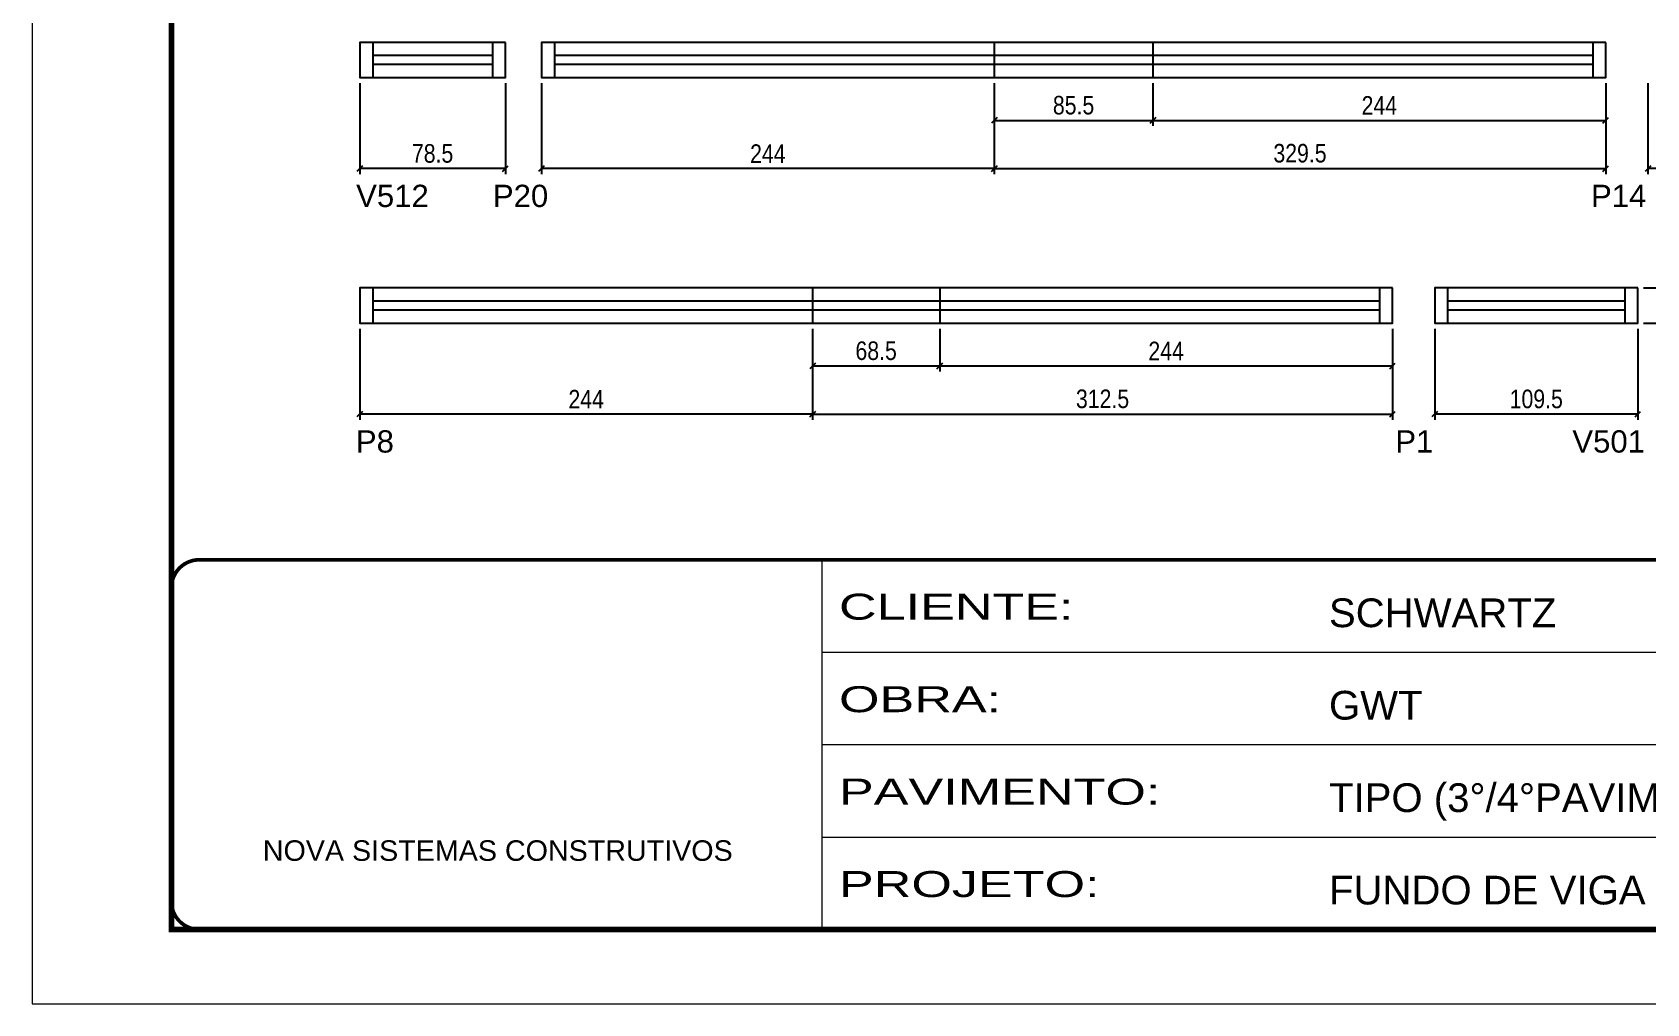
# Model space of a CAD drawing. Extents: x 3245 to 12416, y 917 to 10295.
# Drawn here: x 8014 to 8884, y 7809 to 8332 of the extents above; entities that cross this region are included whole.
import ezdxf

# ---------------------------------------------------------------- set-up
doc = ezdxf.new("R2010")
doc.units = 0
doc.linetypes.add('CONTINUO', pattern=[0])
doc.linetypes.add('DASHED', pattern=[0.75, 0.5, -0.25])
for name, color, linetype in [('5', 5, 'Continuous'), ('COTA', 241, 'Continuous'), ('Painéis', 200, 'Continuous'), ('SARR_2.2x7', 40, 'Continuous')]:
    doc.layers.add(name, color=color, linetype=linetype)
doc.layers.add('Folhas', color=255, linetype='Continuous', lineweight=9)
doc.layers.add('SARRAFO DE PRESSAO', color=251, linetype='DASHED', lineweight=9)
doc.styles.add('ARIAL', font='arial.ttf')
doc.styles.add('COTA TECNICA-50', font='techl___.ttf', dxfattribs={"height": 10})
doc.styles.get("Standard").update_dxf_attribs({"font": 'arial.ttf'})
doc.styles.add('Tecnologia', font='')
doc.styles.get('Tecnologia').set_extended_font_data('Forgotten Futurist')
doc.dimstyles.new('COTA PAINEL-50', dxfattribs={"dimtxt": 10, "dimasz": 3, "dimexe": 3, "dimexo": 3, "dimgap": 3, "dimtad": 1, "dimdec": 1, "dimzin": 12, "dimdsep": 46, "dimtxsty": 'COTA TECNICA-50', "dimblk1": 'OBLIQUE', "dimblk2": 'OBLIQUE', "dimsah": 1, "dimcen": 0.9, "dimclrd": 4, "dimclre": 4, "dimclrt": 240, "dimadec": 1, "dimazin": 3, "dimtfac": 1, "dimtdec": 1, "dimtmove": 0, "dimatfit": 3, "dimfxl": 1, "dimtolj": 1, "dimtzin": 12, "dimarcsym": 0})

# ---------------------------------------------------------------- blocks, each defined once
blk = doc.blocks.new('9999999999')
at = {"color": 30, "linetype": 'CONTINUO'}
for p, q in [((98564.56, 34230.21), (98564.56, 34429.45)), ((98564.56, 34379.64), (99583.98, 34379.64)), ((98564.56, 34329.83), (99487.98, 34329.83)), ((98564.56, 34280.02), (99487.98, 34280.02))]:
    blk.add_line(p, q, dxfattribs=at)
at = {"color": 30, "linetype": 'CONTINUO', "const_width": 2}
blk.add_lwpolyline([(99583.98, 34230.21), (99583.98, 34414.45, 0.414214), (99568.98, 34429.45), (98228.98, 34429.45, 0.414214), (98213.98, 34414.45), (98213.98, 34245.21, 0.414214), (98228.98, 34230.21), (99583.98, 34230.21)], format="xyb", dxfattribs=at)
at = {"layer": 'Folhas'}
blk.add_lwpolyline([(98138.98, 34190.21), (99623.98, 34190.21), (99623.98, 35240.21), (98138.98, 35240.21)], close=True, dxfattribs=at)
at = {"layer": 'Folhas', "color": 30, "const_width": 3}
blk.add_lwpolyline([(98213.98, 34230.21), (99583.98, 34230.21), (99583.98, 35200.21), (98213.98, 35200.21)], close=True, dxfattribs=at)
at = {"color": 7, "linetype": 'Continuous', "ltscale": 5, "style": 'ARIAL'}
for s, height, p in [('SCHWARTZ', 15.483, (98837.68, 34393.13)), ('GWT', 15.483, (98837.68, 34343.32)), ('TIPO (3°/4°PAVIMENTO)', 15.4829, (98837.68, 34293.51)), ('NOVA SISTEMAS CONSTRUTIVOS', 11.0592, (98263.19, 34267.21)), ('FUNDO DE VIGA', 15.4829, (98837.68, 34243.7))]:
    blk.add_text(s, height=height, dxfattribs=at).set_placement(p)
at = {"layer": 'Folhas', "color": 7, "style": 'Tecnologia', "width": 1.5}
for s, p in [('CLIENTE:', (98573.65, 34397.17)), ('OBRA:', (98573.65, 34347.31)), ('PAVIMENTO:', (98573.65, 34297.5)), ('PROJETO:', (98573.65, 34247.69))]:
    blk.add_text(s, height=14, dxfattribs=at).set_placement(p)
blk = doc.blocks.new('_Oblique')
at = {"color": 0, "linetype": 'ByBlock', "lineweight": -2}
blk.add_line((-0.5, -0.5), (0.5, 0.5), dxfattribs=at)
blk = doc.blocks.new('*D231')
at = {"layer": 'COTA', "color": 4, "linetype": 'ByBlock', "lineweight": -2, "transparency": 16777216}
for p, q in [((8190.3, 8304.8), (8190.3, 8255.75)), ((8268.8, 8304.8), (8268.8, 8255.75)), ((8268.8, 8258.75), (8190.3, 8258.75))]:
    blk.add_line(p, q, dxfattribs=at)
at = {"layer": 'Defpoints', "color": 0, "linetype": 'ByBlock', "transparency": 16777216}
for p in [(8190.3, 8307.8), (8268.8, 8307.8), (8190.3, 8258.75)]:
    blk.add_point(p, dxfattribs=at)
at = {"layer": 'COTA', "color": 4, "linetype": 'ByBlock', "lineweight": -2, "transparency": 16777216, "xscale": 3, "yscale": 3, "zscale": 3, "rotation": 180}
blk.add_blockref('_Oblique', (8190.3, 8258.75), dxfattribs=at)
at = {"layer": 'COTA', "color": 4, "linetype": 'ByBlock', "lineweight": -2, "transparency": 16777216, "xscale": 3, "yscale": 3, "zscale": 3}
blk.add_blockref('_Oblique', (8268.8, 8258.75), dxfattribs=at)
at = {"layer": 'COTA', "color": 240, "linetype": 'ByBlock', "transparency": 16777216, "insert": (8229.55, 8266.88), "char_height": 10, "attachment_point": 5, "style": 'COTA TECNICA-50'}
blk.add_mtext('\\A1;78.5', dxfattribs=at)
blk = doc.blocks.new('*D232')
at = {"layer": 'COTA', "color": 4, "linetype": 'ByBlock', "lineweight": -2, "transparency": 16777216}
for p, q in [((8288.19, 8304.8), (8288.19, 8255.75)), ((8532.19, 8304.8), (8532.19, 8255.75)), ((8532.19, 8258.75), (8288.19, 8258.75))]:
    blk.add_line(p, q, dxfattribs=at)
at = {"layer": 'Defpoints', "color": 0, "linetype": 'ByBlock', "transparency": 16777216}
for p in [(8288.19, 8307.8), (8532.19, 8307.8), (8288.19, 8258.75)]:
    blk.add_point(p, dxfattribs=at)
at = {"layer": 'COTA', "color": 4, "linetype": 'ByBlock', "lineweight": -2, "transparency": 16777216, "xscale": 3, "yscale": 3, "zscale": 3, "rotation": 180}
blk.add_blockref('_Oblique', (8288.19, 8258.75), dxfattribs=at)
at = {"layer": 'COTA', "color": 4, "linetype": 'ByBlock', "lineweight": -2, "transparency": 16777216, "xscale": 3, "yscale": 3, "zscale": 3}
blk.add_blockref('_Oblique', (8532.19, 8258.75), dxfattribs=at)
at = {"layer": 'COTA', "color": 240, "linetype": 'ByBlock', "transparency": 16777216, "insert": (8410.19, 8266.82), "char_height": 10, "attachment_point": 5, "style": 'COTA TECNICA-50'}
blk.add_mtext('\\A1;244', dxfattribs=at)
blk = doc.blocks.new('*D233')
at = {"layer": 'COTA', "color": 4, "linetype": 'ByBlock', "lineweight": -2, "transparency": 16777216}
for p, q in [((8532.19, 8304.8), (8532.19, 8255.75)), ((8861.69, 8304.8), (8861.69, 8255.75)), ((8532.19, 8258.75), (8861.69, 8258.75))]:
    blk.add_line(p, q, dxfattribs=at)
at = {"layer": 'Defpoints', "color": 0, "linetype": 'ByBlock', "transparency": 16777216}
for p in [(8532.19, 8307.8), (8861.69, 8307.8), (8861.69, 8258.75)]:
    blk.add_point(p, dxfattribs=at)
at = {"layer": 'COTA', "color": 4, "linetype": 'ByBlock', "lineweight": -2, "transparency": 16777216, "xscale": 3, "yscale": 3, "zscale": 3, "rotation": 180}
blk.add_blockref('_Oblique', (8532.19, 8258.75), dxfattribs=at)
at = {"layer": 'COTA', "color": 4, "linetype": 'ByBlock', "lineweight": -2, "transparency": 16777216, "xscale": 3, "yscale": 3, "zscale": 3}
blk.add_blockref('_Oblique', (8861.69, 8258.75), dxfattribs=at)
at = {"layer": 'COTA', "color": 240, "linetype": 'ByBlock', "transparency": 16777216, "insert": (8696.94, 8266.99), "char_height": 10, "attachment_point": 5, "style": 'COTA TECNICA-50'}
blk.add_mtext('\\A1;329.5', dxfattribs=at)
blk = doc.blocks.new('*D234')
at = {"layer": 'COTA', "color": 4, "linetype": 'ByBlock', "lineweight": -2, "transparency": 16777216}
for p, q in [((8532.19, 8304.8), (8532.19, 8281.74)), ((8617.69, 8304.8), (8617.69, 8281.74)), ((8532.19, 8284.74), (8617.69, 8284.74))]:
    blk.add_line(p, q, dxfattribs=at)
at = {"layer": 'Defpoints', "color": 0, "linetype": 'ByBlock', "transparency": 16777216}
for p in [(8532.19, 8307.8), (8617.69, 8307.8), (8617.69, 8284.74)]:
    blk.add_point(p, dxfattribs=at)
at = {"layer": 'COTA', "color": 4, "linetype": 'ByBlock', "lineweight": -2, "transparency": 16777216, "xscale": 3, "yscale": 3, "zscale": 3, "rotation": 180}
blk.add_blockref('_Oblique', (8532.19, 8284.74), dxfattribs=at)
at = {"layer": 'COTA', "color": 4, "linetype": 'ByBlock', "lineweight": -2, "transparency": 16777216, "xscale": 3, "yscale": 3, "zscale": 3}
blk.add_blockref('_Oblique', (8617.69, 8284.74), dxfattribs=at)
at = {"layer": 'COTA', "color": 240, "linetype": 'ByBlock', "transparency": 16777216, "insert": (8574.94, 8292.88), "char_height": 10, "attachment_point": 5, "style": 'COTA TECNICA-50'}
blk.add_mtext('\\A1;85.5', dxfattribs=at)
blk = doc.blocks.new('*D235')
at = {"layer": 'COTA', "color": 4, "linetype": 'ByBlock', "lineweight": -2, "transparency": 16777216}
for p, q in [((8617.69, 8304.8), (8617.69, 8281.74)), ((8861.69, 8304.8), (8861.69, 8281.74)), ((8617.69, 8284.74), (8861.69, 8284.74))]:
    blk.add_line(p, q, dxfattribs=at)
at = {"layer": 'Defpoints', "color": 0, "linetype": 'ByBlock', "transparency": 16777216}
for p in [(8617.69, 8307.8), (8861.69, 8307.8), (8861.69, 8284.74)]:
    blk.add_point(p, dxfattribs=at)
at = {"layer": 'COTA', "color": 4, "linetype": 'ByBlock', "lineweight": -2, "transparency": 16777216, "xscale": 3, "yscale": 3, "zscale": 3, "rotation": 180}
blk.add_blockref('_Oblique', (8617.69, 8284.74), dxfattribs=at)
at = {"layer": 'COTA', "color": 4, "linetype": 'ByBlock', "lineweight": -2, "transparency": 16777216, "xscale": 3, "yscale": 3, "zscale": 3}
blk.add_blockref('_Oblique', (8861.69, 8284.74), dxfattribs=at)
at = {"layer": 'COTA', "color": 240, "linetype": 'ByBlock', "transparency": 16777216, "insert": (8739.69, 8292.82), "char_height": 10, "attachment_point": 5, "style": 'COTA TECNICA-50'}
blk.add_mtext('\\A1;244', dxfattribs=at)
blk = doc.blocks.new('*D236')
at = {"layer": 'COTA', "color": 4, "linetype": 'ByBlock', "lineweight": -2, "transparency": 16777216}
for p, q in [((8884.4, 8304.8), (8884.4, 8255.75)), ((9037.4, 8304.8), (9037.4, 8255.75)), ((9037.4, 8258.75), (8884.4, 8258.75))]:
    blk.add_line(p, q, dxfattribs=at)
at = {"layer": 'Defpoints', "color": 0, "linetype": 'ByBlock', "transparency": 16777216}
for p in [(8884.4, 8307.8), (9037.4, 8307.8), (8884.4, 8258.75)]:
    blk.add_point(p, dxfattribs=at)
at = {"layer": 'COTA', "color": 4, "linetype": 'ByBlock', "lineweight": -2, "transparency": 16777216, "xscale": 3, "yscale": 3, "zscale": 3, "rotation": 180}
blk.add_blockref('_Oblique', (8884.4, 8258.75), dxfattribs=at)
at = {"layer": 'COTA', "color": 4, "linetype": 'ByBlock', "lineweight": -2, "transparency": 16777216, "xscale": 3, "yscale": 3, "zscale": 3}
blk.add_blockref('_Oblique', (9037.4, 8258.75), dxfattribs=at)
at = {"layer": 'COTA', "color": 240, "linetype": 'ByBlock', "transparency": 16777216, "insert": (8960.9, 8266.96), "char_height": 10, "attachment_point": 5, "style": 'COTA TECNICA-50'}
blk.add_mtext('\\A1;153', dxfattribs=at)
blk = doc.blocks.new('*D239')
at = {"layer": 'COTA', "color": 4, "linetype": 'ByBlock', "lineweight": -2, "transparency": 16777216}
for p, q in [((8190.3, 8172.47), (8190.3, 8123.42)), ((8434.3, 8172.47), (8434.3, 8123.42)), ((8434.3, 8126.42), (8190.3, 8126.42))]:
    blk.add_line(p, q, dxfattribs=at)
at = {"layer": 'Defpoints', "color": 0, "linetype": 'ByBlock', "transparency": 16777216}
for p in [(8190.3, 8175.47), (8434.3, 8175.47), (8190.3, 8126.42)]:
    blk.add_point(p, dxfattribs=at)
at = {"layer": 'COTA', "color": 4, "linetype": 'ByBlock', "lineweight": -2, "transparency": 16777216, "xscale": 3, "yscale": 3, "zscale": 3, "rotation": 180}
blk.add_blockref('_Oblique', (8190.3, 8126.42), dxfattribs=at)
at = {"layer": 'COTA', "color": 4, "linetype": 'ByBlock', "lineweight": -2, "transparency": 16777216, "xscale": 3, "yscale": 3, "zscale": 3}
blk.add_blockref('_Oblique', (8434.3, 8126.42), dxfattribs=at)
at = {"layer": 'COTA', "color": 240, "linetype": 'ByBlock', "transparency": 16777216, "insert": (8312.3, 8134.49), "char_height": 10, "attachment_point": 5, "style": 'COTA TECNICA-50'}
blk.add_mtext('\\A1;244', dxfattribs=at)
blk = doc.blocks.new('*D240')
at = {"layer": 'COTA', "color": 4, "linetype": 'ByBlock', "lineweight": -2, "transparency": 16777216}
for p, q in [((8434.3, 8172.47), (8434.3, 8123.42)), ((8746.8, 8172.47), (8746.8, 8123.42)), ((8434.3, 8126.42), (8746.8, 8126.42))]:
    blk.add_line(p, q, dxfattribs=at)
at = {"layer": 'Defpoints', "color": 0, "linetype": 'ByBlock', "transparency": 16777216}
for p in [(8434.3, 8175.47), (8746.8, 8175.47), (8746.8, 8126.42)]:
    blk.add_point(p, dxfattribs=at)
at = {"layer": 'COTA', "color": 4, "linetype": 'ByBlock', "lineweight": -2, "transparency": 16777216, "xscale": 3, "yscale": 3, "zscale": 3, "rotation": 180}
blk.add_blockref('_Oblique', (8434.3, 8126.42), dxfattribs=at)
at = {"layer": 'COTA', "color": 4, "linetype": 'ByBlock', "lineweight": -2, "transparency": 16777216, "xscale": 3, "yscale": 3, "zscale": 3}
blk.add_blockref('_Oblique', (8746.8, 8126.42), dxfattribs=at)
at = {"layer": 'COTA', "color": 240, "linetype": 'ByBlock', "transparency": 16777216, "insert": (8590.55, 8134.64), "char_height": 10, "attachment_point": 5, "style": 'COTA TECNICA-50'}
blk.add_mtext('\\A1;312.5', dxfattribs=at)
blk = doc.blocks.new('*D241')
at = {"layer": 'COTA', "color": 4, "linetype": 'ByBlock', "lineweight": -2, "transparency": 16777216}
for p, q in [((8434.3, 8172.47), (8434.3, 8149.42)), ((8502.8, 8172.47), (8502.8, 8149.42)), ((8434.3, 8152.42), (8502.8, 8152.42))]:
    blk.add_line(p, q, dxfattribs=at)
at = {"layer": 'Defpoints', "color": 0, "linetype": 'ByBlock', "transparency": 16777216}
for p in [(8434.3, 8175.47), (8502.8, 8175.47), (8502.8, 8152.42)]:
    blk.add_point(p, dxfattribs=at)
at = {"layer": 'COTA', "color": 4, "linetype": 'ByBlock', "lineweight": -2, "transparency": 16777216, "xscale": 3, "yscale": 3, "zscale": 3, "rotation": 180}
blk.add_blockref('_Oblique', (8434.3, 8152.42), dxfattribs=at)
at = {"layer": 'COTA', "color": 4, "linetype": 'ByBlock', "lineweight": -2, "transparency": 16777216, "xscale": 3, "yscale": 3, "zscale": 3}
blk.add_blockref('_Oblique', (8502.8, 8152.42), dxfattribs=at)
at = {"layer": 'COTA', "color": 240, "linetype": 'ByBlock', "transparency": 16777216, "insert": (8468.55, 8160.55), "char_height": 10, "attachment_point": 5, "style": 'COTA TECNICA-50'}
blk.add_mtext('\\A1;68.5', dxfattribs=at)
blk = doc.blocks.new('*D242')
at = {"layer": 'COTA', "color": 4, "linetype": 'ByBlock', "lineweight": -2, "transparency": 16777216}
for p, q in [((8502.8, 8172.47), (8502.8, 8149.42)), ((8746.8, 8172.47), (8746.8, 8149.42)), ((8502.8, 8152.42), (8746.8, 8152.42))]:
    blk.add_line(p, q, dxfattribs=at)
at = {"layer": 'Defpoints', "color": 0, "linetype": 'ByBlock', "transparency": 16777216}
for p in [(8502.8, 8175.47), (8746.8, 8175.47), (8746.8, 8152.42)]:
    blk.add_point(p, dxfattribs=at)
at = {"layer": 'COTA', "color": 4, "linetype": 'ByBlock', "lineweight": -2, "transparency": 16777216, "xscale": 3, "yscale": 3, "zscale": 3, "rotation": 180}
blk.add_blockref('_Oblique', (8502.8, 8152.42), dxfattribs=at)
at = {"layer": 'COTA', "color": 4, "linetype": 'ByBlock', "lineweight": -2, "transparency": 16777216, "xscale": 3, "yscale": 3, "zscale": 3}
blk.add_blockref('_Oblique', (8746.8, 8152.42), dxfattribs=at)
at = {"layer": 'COTA', "color": 240, "linetype": 'ByBlock', "transparency": 16777216, "insert": (8624.8, 8160.49), "char_height": 10, "attachment_point": 5, "style": 'COTA TECNICA-50'}
blk.add_mtext('\\A1;244', dxfattribs=at)
blk = doc.blocks.new('*D243')
at = {"layer": 'COTA', "color": 4, "linetype": 'ByBlock', "lineweight": -2, "transparency": 16777216}
for p, q in [((8769.51, 8172.47), (8769.51, 8123.42)), ((8879.01, 8172.47), (8879.01, 8123.42)), ((8879.01, 8126.42), (8769.51, 8126.42))]:
    blk.add_line(p, q, dxfattribs=at)
at = {"layer": 'Defpoints', "color": 0, "linetype": 'ByBlock', "transparency": 16777216}
for p in [(8769.51, 8175.47), (8879.01, 8175.47), (8769.51, 8126.42)]:
    blk.add_point(p, dxfattribs=at)
at = {"layer": 'COTA', "color": 4, "linetype": 'ByBlock', "lineweight": -2, "transparency": 16777216, "xscale": 3, "yscale": 3, "zscale": 3, "rotation": 180}
blk.add_blockref('_Oblique', (8769.51, 8126.42), dxfattribs=at)
at = {"layer": 'COTA', "color": 4, "linetype": 'ByBlock', "lineweight": -2, "transparency": 16777216, "xscale": 3, "yscale": 3, "zscale": 3}
blk.add_blockref('_Oblique', (8879.01, 8126.42), dxfattribs=at)
at = {"layer": 'COTA', "color": 240, "linetype": 'ByBlock', "transparency": 16777216, "insert": (8824.26, 8134.56), "char_height": 10, "attachment_point": 5, "style": 'COTA TECNICA-50'}
blk.add_mtext('\\A1;109.5', dxfattribs=at)
blk = doc.blocks.new('*D244')
at = {"layer": 'COTA', "color": 4, "linetype": 'ByBlock', "lineweight": -2, "transparency": 16777216}
for p, q in [((8882.01, 8194.47), (8922.04, 8194.47)), ((8919.04, 8194.47), (8919.04, 8175.47)), ((8882.01, 8175.47), (8922.04, 8175.47))]:
    blk.add_line(p, q, dxfattribs=at)
at = {"layer": 'Defpoints', "color": 0, "linetype": 'ByBlock', "transparency": 16777216}
for p in [(8879.01, 8194.47), (8879.01, 8175.47), (8919.04, 8175.47)]:
    blk.add_point(p, dxfattribs=at)
at = {"layer": 'COTA', "color": 4, "linetype": 'ByBlock', "lineweight": -2, "transparency": 16777216, "xscale": 3, "yscale": 3, "zscale": 3}
for p, rotation in [((8919.04, 8194.47), 90), ((8919.04, 8175.47), 270)]:
    blk.add_blockref('_Oblique', p, dxfattribs=dict(at, rotation=rotation))
at = {"layer": 'COTA', "color": 240, "linetype": 'ByBlock', "transparency": 16777216, "insert": (8910.96, 8184.97), "char_height": 10, "attachment_point": 5, "rotation": 90, "style": 'COTA TECNICA-50'}
blk.add_mtext('\\A1;19', dxfattribs=at)

msp = doc.modelspace()

# ---------------------------------------------------------------- linework, layer by layer
at = {"layer": 'Painéis', "linetype": 'Continuous'}
for p, q in [((8532.19, 8326.8), (8532.19, 8307.8)), ((8617.69, 8326.8), (8617.69, 8307.8)), ((8434.3, 8194.47), (8434.3, 8175.47)), ((8502.8, 8194.47), (8502.8, 8175.47))]:
    msp.add_line(p, q, dxfattribs=at)
for points in [[(8268.8, 8326.8), (8190.3, 8326.8), (8190.3, 8307.8), (8268.8, 8307.8)], [(8861.69, 8326.8), (8288.19, 8326.8), (8288.19, 8307.8), (8861.69, 8307.8)], [(8746.8, 8194.47), (8190.3, 8194.47), (8190.3, 8175.47), (8746.8, 8175.47)], [(8879.01, 8194.47), (8769.51, 8194.47), (8769.51, 8175.47), (8879.01, 8175.47)]]:
    msp.add_lwpolyline(points, close=True, dxfattribs=at)
at = {"layer": 'SARR_2.2x7', "linetype": 'Continuous'}
for p, q in [((8197.3, 8326.8), (8197.3, 8307.8)), ((8261.8, 8326.8), (8261.8, 8307.8)), ((8295.19, 8326.8), (8295.19, 8307.8)), ((8854.69, 8326.8), (8854.69, 8307.8)), ((8197.3, 8319.8), (8261.8, 8319.8)), ((8295.19, 8319.8), (8854.69, 8319.8)), ((8261.8, 8314.8), (8197.3, 8314.8)), ((8854.69, 8314.8), (8295.19, 8314.8)), ((8197.3, 8194.47), (8197.3, 8175.47)), ((8197.3, 8187.47), (8739.8, 8187.47)), ((8739.8, 8194.47), (8739.8, 8175.47)), ((8776.51, 8194.47), (8776.51, 8175.47)), ((8776.51, 8187.47), (8872.01, 8187.47)), ((8872.01, 8194.47), (8872.01, 8175.47)), ((8739.8, 8182.47), (8197.3, 8182.47)), ((8872.01, 8182.47), (8776.51, 8182.47))]:
    msp.add_line(p, q, dxfattribs=at)

# ---------------------------------------------------------------- block references
at = {"layer": 'SARRAFO DE PRESSAO', "color": 6, "linetype": 'ByBlock'}
msp.add_blockref('9999999999', (-90125.13, -26381.5), dxfattribs=at)

# ---------------------------------------------------------------- texts
at = {"layer": '5', "linetype": 'Continuous'}
for s, p in [('V512', (8188.35, 8238.05)), ('P20', (8262.03, 8238.05)), ('P14', (8853.75, 8238.05)), ('P8', (8188.2, 8105.72)), ('P1', (8748.29, 8105.72)), ('V501', (8843.69, 8105.72))]:
    msp.add_text(s, height=12, rotation=359.99996, dxfattribs=at).set_placement(p)

# ---------------------------------------------------------------- dimensions: what is measured, and where the dimension line sits
at = {"layer": 'COTA', "linetype": 'ByBlock'}
for base, p1, p2, angle, picture, middle in [((8190.3, 8258.75), (8268.8, 8307.8), (8190.3, 8307.8), 180, '*D231', (8229.55, 8266.88)), ((8288.19, 8258.75), (8532.19, 8307.8), (8288.19, 8307.8), 180, '*D232', (8410.19, 8266.82)), ((8884.4, 8258.75), (9037.4, 8307.8), (8884.4, 8307.8), 180, '*D236', (8960.9, 8266.96)), ((8919.04, 8175.47), (8879.01, 8194.47), (8879.01, 8175.47), 90, '*D244', (8910.96, 8184.97)), ((8190.3, 8126.42), (8434.3, 8175.47), (8190.3, 8175.47), 180, '*D239', (8312.3, 8134.49)), ((8769.51, 8126.42), (8879.01, 8175.47), (8769.51, 8175.47), 180, '*D243', (8824.26, 8134.56))]:
    dim = msp.add_linear_dim(base=base, p1=p1, p2=p2, angle=angle, dimstyle='COTA PAINEL-50', override={"dimarcsym": 1}, dxfattribs=at)
    dim.commit()
    dim.dimension.update_dxf_attribs({"geometry": picture, "text_midpoint": middle})
for base, p1, p2, override, picture, middle in [((8861.69, 8258.75), (8532.19, 8307.8), (8861.69, 8307.8), {"dimarcsym": 1}, '*D233', (8696.94, 8266.99)), ((8617.69, 8284.74), (8532.19, 8307.8), (8617.69, 8307.8), {"dimarcsym": 1}, '*D234', (8574.94, 8292.88)), ((8861.69, 8284.74), (8617.69, 8307.8), (8861.69, 8307.8), {"dimtmove": 1, "dimarcsym": 1}, '*D235', (8739.69, 8292.82)), ((8746.8, 8126.42), (8434.3, 8175.47), (8746.8, 8175.47), {"dimarcsym": 1}, '*D240', (8590.55, 8134.64)), ((8502.8, 8152.42), (8434.3, 8175.47), (8502.8, 8175.47), {"dimarcsym": 1}, '*D241', (8468.55, 8160.55)), ((8746.8, 8152.42), (8502.8, 8175.47), (8746.8, 8175.47), {"dimtmove": 1, "dimarcsym": 1}, '*D242', (8624.8, 8160.49))]:
    dim = msp.add_linear_dim(base=base, p1=p1, p2=p2, dimstyle='COTA PAINEL-50', override=override, dxfattribs=at)
    dim.commit()
    dim.dimension.update_dxf_attribs({"geometry": picture, "text_midpoint": middle})

doc.saveas('drawing.dxf')
